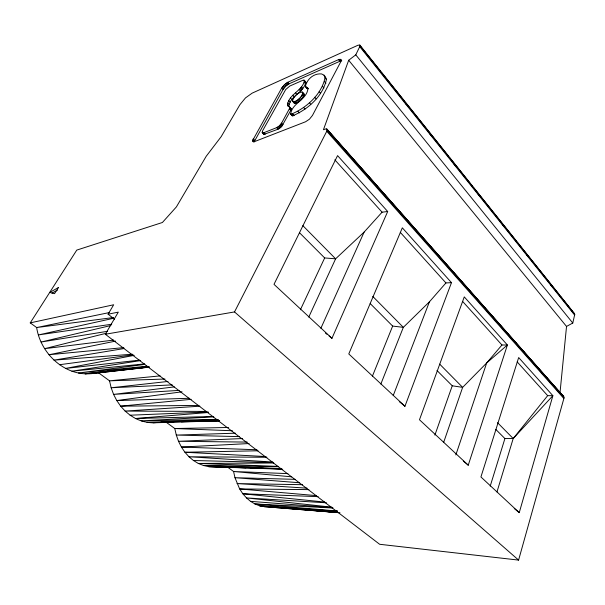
<?xml version="1.0" encoding="UTF-8"?>
<svg xmlns="http://www.w3.org/2000/svg" width="605" height="605" viewBox="0 0 605 605"><rect width="100%" height="100%" fill="white"/><g stroke="black" fill="none" stroke-linecap="round" stroke-linejoin="round"><path stroke-width="0.91" d="M114.572 319.281L108.091 314.199L118.3 312.12L105.331 334.247L379.637 544.281L518.591 560.094L563.875 398.491L563.868 396.918L327.018 129.205L325.951 128.88L323.441 129.712L348.684 60.258L355.778 54.843L359.733 46.623L359.778 45.05L357.963 45.246L252.172 93.132L245.501 97.889L239.973 104.604L221.196 136.632L206.207 156.279L176.41 206.887L162.397 222.496L76.774 250.092L30.25 322.873L36.648 327.555C40.618 353.403 64.591 376.469 91.657 373.61L148.724 367.19M560.011 392.721L566.53 326.435L572.776 323.032L574.75 314.411L563.134 299.694M105.331 334.247L234.521 311.93L326.768 131.277L327.018 129.205M308.134 88.859L306.939 88.39L306.826 87.317M306.939 88.39L305.374 86.394C307.09 79.066 313.806 73.122 321.626 73.946L324.038 75.201L325.407 76.812L326.413 79.421C323.002 96.119 307.703 109.664 292.457 115.857L291.013 114.073M305.57 86.817L307.355 87.506L307.93 88.761C306.765 99.946 292.003 102.963 290.665 114.027L291.035 114.284C306.281 108.045 321.573 94.501 325.036 77.803L324.038 75.201M291.126 109.671L291.043 108.545L289.644 106.987L287.942 106.2L287.435 104.899C288.842 94.146 302.197 91.151 304.489 80.737L303.982 80.11L302.674 80.367L289.795 86.039L285.696 89.54L262.668 130.65L262.252 132.593L264.007 134.378L278.164 129.16L281.733 126.468L291.126 109.671L289.727 108.114L289.644 106.987M304.345 80.314L305.843 82.303C303.581 92.716 290.203 95.688 288.827 106.45L287.435 104.899M304.012 95.424L303.952 93.866L302.031 91.96C297.652 92.58 293.667 96.588 292.51 100.793L294.612 103.349C298.855 102.933 302.258 99.099 304.012 95.424L302.621 93.851L302.568 92.293M253.971 142.167L283.102 89.449L285.81 86.129L289.213 83.74L339.851 61.279L341.764 60.863M252.542 140.67L281.764 87.944L284.479 84.624L287.874 82.235L338.505 59.645L340.978 59.479L340.713 61.869L312.46 115.442L309.442 119.193L305.585 121.756L254.69 141.532L253.064 141.706L252.542 140.67L253.495 141.668M519.249 512.647L552.872 395.7L518.667 357.555L480.922 476.967L519.249 512.647L514.258 508.502M496.97 491.933L513.199 438.534L547.669 395.655L552.872 395.7L513.199 438.534L504.91 438.557L495.76 429.391M490.216 486.11L504.91 438.557M468.247 465.169L507.398 345.001L464.262 296.896L419.477 419.764L468.247 465.169L463.422 461.184M455.845 454.93L486.67 362.97L501.953 345.001L507.398 345.001L486.67 362.97L462.636 387.366L443.654 442.391M434.889 435.116L452.245 385.786L436.992 370.502M404.949 406.25L451.481 282.648L402.325 227.828L348.775 353.948L404.949 406.25L399.277 401.622M393.235 395.541L429.421 301.834L445.938 282.943L451.481 282.648M380.848 384.046L403.331 327.35L429.421 301.834M372.377 376.265L392.653 326.072L370.192 303.559M262.252 132.593L263.818 132.722L276.735 127.617L279.434 125.787L281.612 123.102L289.727 108.114M292.699 101.443L293.221 101.791C297.463 101.36 300.866 97.526 302.621 93.851M331.956 338.301L387.692 211.516L337.567 155.621L273.997 284.342L331.956 338.301L329.09 336.002M320.884 328.265L364.119 232.101L382.08 212.189L387.692 211.516M308.769 317.08L335.616 258.819L364.119 232.101M300.382 309.79L324.666 257.942L335.616 258.819L302.818 225.627M108.091 314.199L113.679 304.769L30.25 322.873M51.992 293.107L57.498 290.067M105.958 333.34L44.634 348.677L113.634 340.078M110.896 325.52L41.095 342.029L107.622 331.29M113.649 318.268L38.417 334.936L111.698 324.235M109.513 312.528L36.648 327.555L113.475 317.534M115.608 341.099L48.952 354.749L123.821 347.61M134.257 355.354L65.537 368.43L139.626 360.134M95.318 372.937L91.657 373.61L149.45 367.031M123.874 348.578L53.943 360.134L132.336 354.22M140.685 360.572L71.897 371.205L144.724 363.892M59.517 364.717L133.266 354.855M182.029 391.798L116.78 400.57L113.589 394.399L111.154 387.767L109.528 380.825L98.055 372.438M144.731 364.414L78.453 372.998L147.007 366.229M174.293 386.89L113.589 394.399L179.125 390.399M148.898 366.418L85.078 373.799L148.505 366.97M107.448 371.379L109.323 371.168M113.082 370.744L114.958 370.532M123.412 369.579L125.288 369.368M129.046 368.944L130.922 368.732M134.681 368.309L136.556 368.097M168.016 381.452L111.154 387.767L172.243 384.901M102.744 371.939L104.62 371.735M107.433 371.44L110.239 371.137M113.052 370.835L115.865 370.532M118.678 370.23L121.484 369.935M123.359 369.731L127.111 369.33M128.986 369.126L132.737 368.725M134.605 368.528L138.356 368.127M140.231 367.923L143.982 367.522M145.85 367.318L148.664 367.023M160.106 375.894L109.528 380.825L164.953 379.048M191.203 399.323L120.66 406.167L116.78 400.57L189.297 398.279M208.377 412.481L135.505 418.501L130.12 415.211L125.137 411.082L120.66 406.167L198.818 405.426M213.686 416.467L135.505 418.501C141.925 421.594 149.14 423.394 156.287 422.562M199.869 406.197L125.137 411.082L206.358 411.423M213.686 416.875L141.177 420.883L216.65 419.386M249.124 443.541L181.417 447.057L178.52 441.302L176.297 435.078L174.792 428.529L165.967 422.078M242.514 438.542L178.52 441.302L247.218 442.089M130.12 415.211L208.279 411.982M218.571 419.651L147.03 422.328L218.813 420.725M160.68 422.313L171.056 421.98M181.432 421.647L189.917 421.375M202.176 420.982L208.778 420.77M235.443 433.188L176.297 435.078L239.58 436.628M152.936 422.819L219.623 420.883M160.665 422.32L173.786 421.98M181.281 421.783L197.207 421.375M201.896 421.254L219.698 420.793M228.531 427.478L174.792 428.529L232.403 430.752M258.048 450.793L184.918 452.245L181.417 447.057L256.974 449.765M273.687 462.999L198.281 463.43L193.441 460.503L188.957 456.752L184.918 452.245L265.913 456.563M266.896 457.274L188.957 456.752L272.757 462.038M308.905 489.619L239.648 488.946L234.967 477.693L233.568 471.492L227.132 466.788M278.345 466.712L203.378 465.479L198.281 463.43L278.277 466.402M302.515 484.696L237.009 483.554L307.075 488.182M193.441 460.503L273.664 462.583M295.285 479.349L234.967 477.693L299.656 482.76M281.28 468.799L208.627 466.636L203.378 465.479L281.363 468.61M245.97 467.831L208.627 466.636L282.709 469.238M250.682 467.975L263.878 468.368M270.473 468.565L280.841 468.875M318.162 496.652L242.832 493.771L239.648 488.946L316.4 495.624M287.904 473.617L233.568 471.492L291.708 476.831M332.788 508.018L254.924 503.965L250.553 501.348L246.492 497.93L242.832 493.771L324.809 502.074M326.526 502.815L246.492 497.93L331.85 507.179M337.575 511.248L259.522 505.742L254.924 503.965L337.59 511.036M277.461 507.33L280.274 507.542M284.955 507.897L287.768 508.109M293.387 508.533L295.263 508.676M250.553 501.348L332.826 507.693M338.104 512.526L259.522 505.742L264.256 506.65L338.528 512.586M264.256 506.65L339.98 512.79M276.546 507.315L279.366 507.55M283.125 507.867L287.821 508.261M290.642 508.495L295.338 508.888M298.152 509.123L301.91 509.433M305.669 509.75L310.365 510.144M312.248 510.302L316.944 510.688M319.765 510.93L324.462 511.316M327.275 511.558L338.55 512.495M392.653 326.072L403.331 327.35L372.771 296.42M452.245 385.786L462.636 387.366L439.691 364.142M573.064 312.77L573.729 312.944M563.52 396.283L562.249 395.519L556.608 389.159M289.334 107.75L291.043 108.545M303.952 93.866L302.031 91.96M325.513 333.143L326.942 334.285M264.007 134.378L262.162 132.109M234.521 311.93L518.591 560.094M299.422 232.645L324.666 257.942M497.544 422.683L513.199 438.534M252.739 139.785L254.168 141.275M253.23 138.719L254.66 140.209M263.818 132.722L265.247 134.234M263.115 132.911L264.536 134.423M277.589 127.186L279.026 128.736M276.735 127.617L278.164 129.16M279.434 125.787L280.871 127.337M278.512 126.566L279.949 128.116M281.612 123.102L283.042 124.653M281.045 123.995L282.474 125.553M280.296 124.91L281.733 126.468M291.61 114.307L293.032 115.88M290.665 114.027L292.457 115.857M289.356 108.953L290.763 110.511M334.815 159.818L382.08 212.189M400.298 232.373L445.938 282.943M462.833 301.661L501.953 345.001M517.177 361.873L547.669 395.655M292.616 113.99L294.038 115.563M292.366 114.088L293.788 115.661M287.723 102.994L289.107 104.536M289.818 107.44L291.224 108.998M288.766 100.619L290.15 102.162M297.917 111.312L299.339 112.901M281.764 87.944L283.102 89.449M290.483 97.972L291.867 99.515M294.045 101.799L295.437 103.364M292.51 100.793L294.09 103.001M293.221 101.791L294.612 103.349M283.397 85.721L284.736 87.226M296.367 100.831L297.758 102.396M282.474 86.855L283.813 88.353M295.119 101.474L296.51 103.039M285.636 83.634L286.967 85.139M327.116 130.423L563.989 397.674M299.036 98.789L300.428 100.362M326.768 131.277L563.875 398.491M284.479 84.624L285.81 86.129M297.698 99.916L299.097 101.481M292.752 95.242L294.128 96.792M303.634 107.448L305.056 109.044M287.874 82.235L289.213 83.74M300.269 97.534L301.668 99.107M286.793 82.817L288.124 84.322M295.391 92.641L296.768 94.191M326.594 128.918L562.968 395.806M327.199 129.72L563.868 396.918M330.965 134.537L333.468 137.365M335.979 140.194L337.235 141.608M349.766 155.757L351.649 157.875M364.807 172.727L366.69 174.853M368.574 176.97L370.449 179.095M382.36 192.534L385.491 196.073M387.374 198.19L388.629 199.605M401.16 213.754L403.671 216.582M406.174 219.411L407.43 220.825M417.458 232.138L418.713 233.553M419.968 234.967L422.471 237.795M424.982 240.631L426.238 242.045M434.382 251.234L436.893 254.062M438.769 256.187L440.652 258.312M452.563 271.751L455.694 275.283M457.577 277.408L459.452 279.525M469.48 290.846L473.874 295.792M476.377 298.628L477.632 300.042M487.033 310.645L488.916 312.77M490.163 314.184L492.674 317.012M495.177 319.841L496.433 321.255M503.957 329.748L507.716 333.99M508.971 335.404L511.475 338.233M513.985 341.061L515.241 342.475M521.502 349.546L525.896 354.5M527.772 356.617L529.655 358.742M539.055 369.352L544.697 375.72M546.58 377.838L548.455 379.963M309.359 102.646L310.773 104.257M302.129 94.97L303.521 96.543M301.328 96.225L302.719 97.806M300.103 88.663L301.471 90.221M302.772 92.936L304.156 94.509M299.188 89.57L300.556 91.128M301.479 86.81L302.848 88.368M300.889 87.717L302.258 89.283M305.374 86.394L306.743 87.959M314.668 97.261L316.075 98.88M303.982 80.11L305.843 82.303M304.391 81.35L305.744 82.908M304.058 82.099L305.412 83.664M307.355 87.506L308.27 88.564M319.168 91.695L320.574 93.314M322.541 86.341L323.932 87.967M324.537 81.599L325.921 83.225M325.036 77.803L326.413 79.421M338.505 59.645L339.851 61.279M340.411 59.222L341.311 60.319M339.571 59.282L340.918 60.916M348.684 60.258L566.53 326.435M355.778 54.843L572.776 323.032M359.778 45.05L574.606 313.791M359.937 45.64L380.553 71.413M381.725 72.887L382.904 74.362M384.084 75.829L404.7 101.61M405.872 103.077L426.487 128.85M427.667 130.325L448.282 156.098M449.462 157.572L470.07 183.345M471.25 184.82L472.429 186.287M473.609 187.762L491.865 210.593M493.045 212.06L494.224 213.535M495.397 215.009L516.012 240.782M517.192 242.257L537.807 268.03M538.987 269.497L559.595 295.27M560.774 296.745L561.954 298.22M359.975 45.942L574.75 314.411M405.373 103.251L406.552 104.725M429.58 133.501L430.76 134.975M453.788 163.743L454.968 165.218M477.995 193.993L479.183 195.468M502.211 224.243L503.39 225.718M526.418 254.486L527.598 255.96M550.626 284.736L551.805 286.21M359.733 46.623L574.682 315.107M58.367 287.609L54.518 293.682L49.723 292.412L58.367 287.609M272.779 506.975L269.028 506.688L272.787 507.005"/></g></svg>
